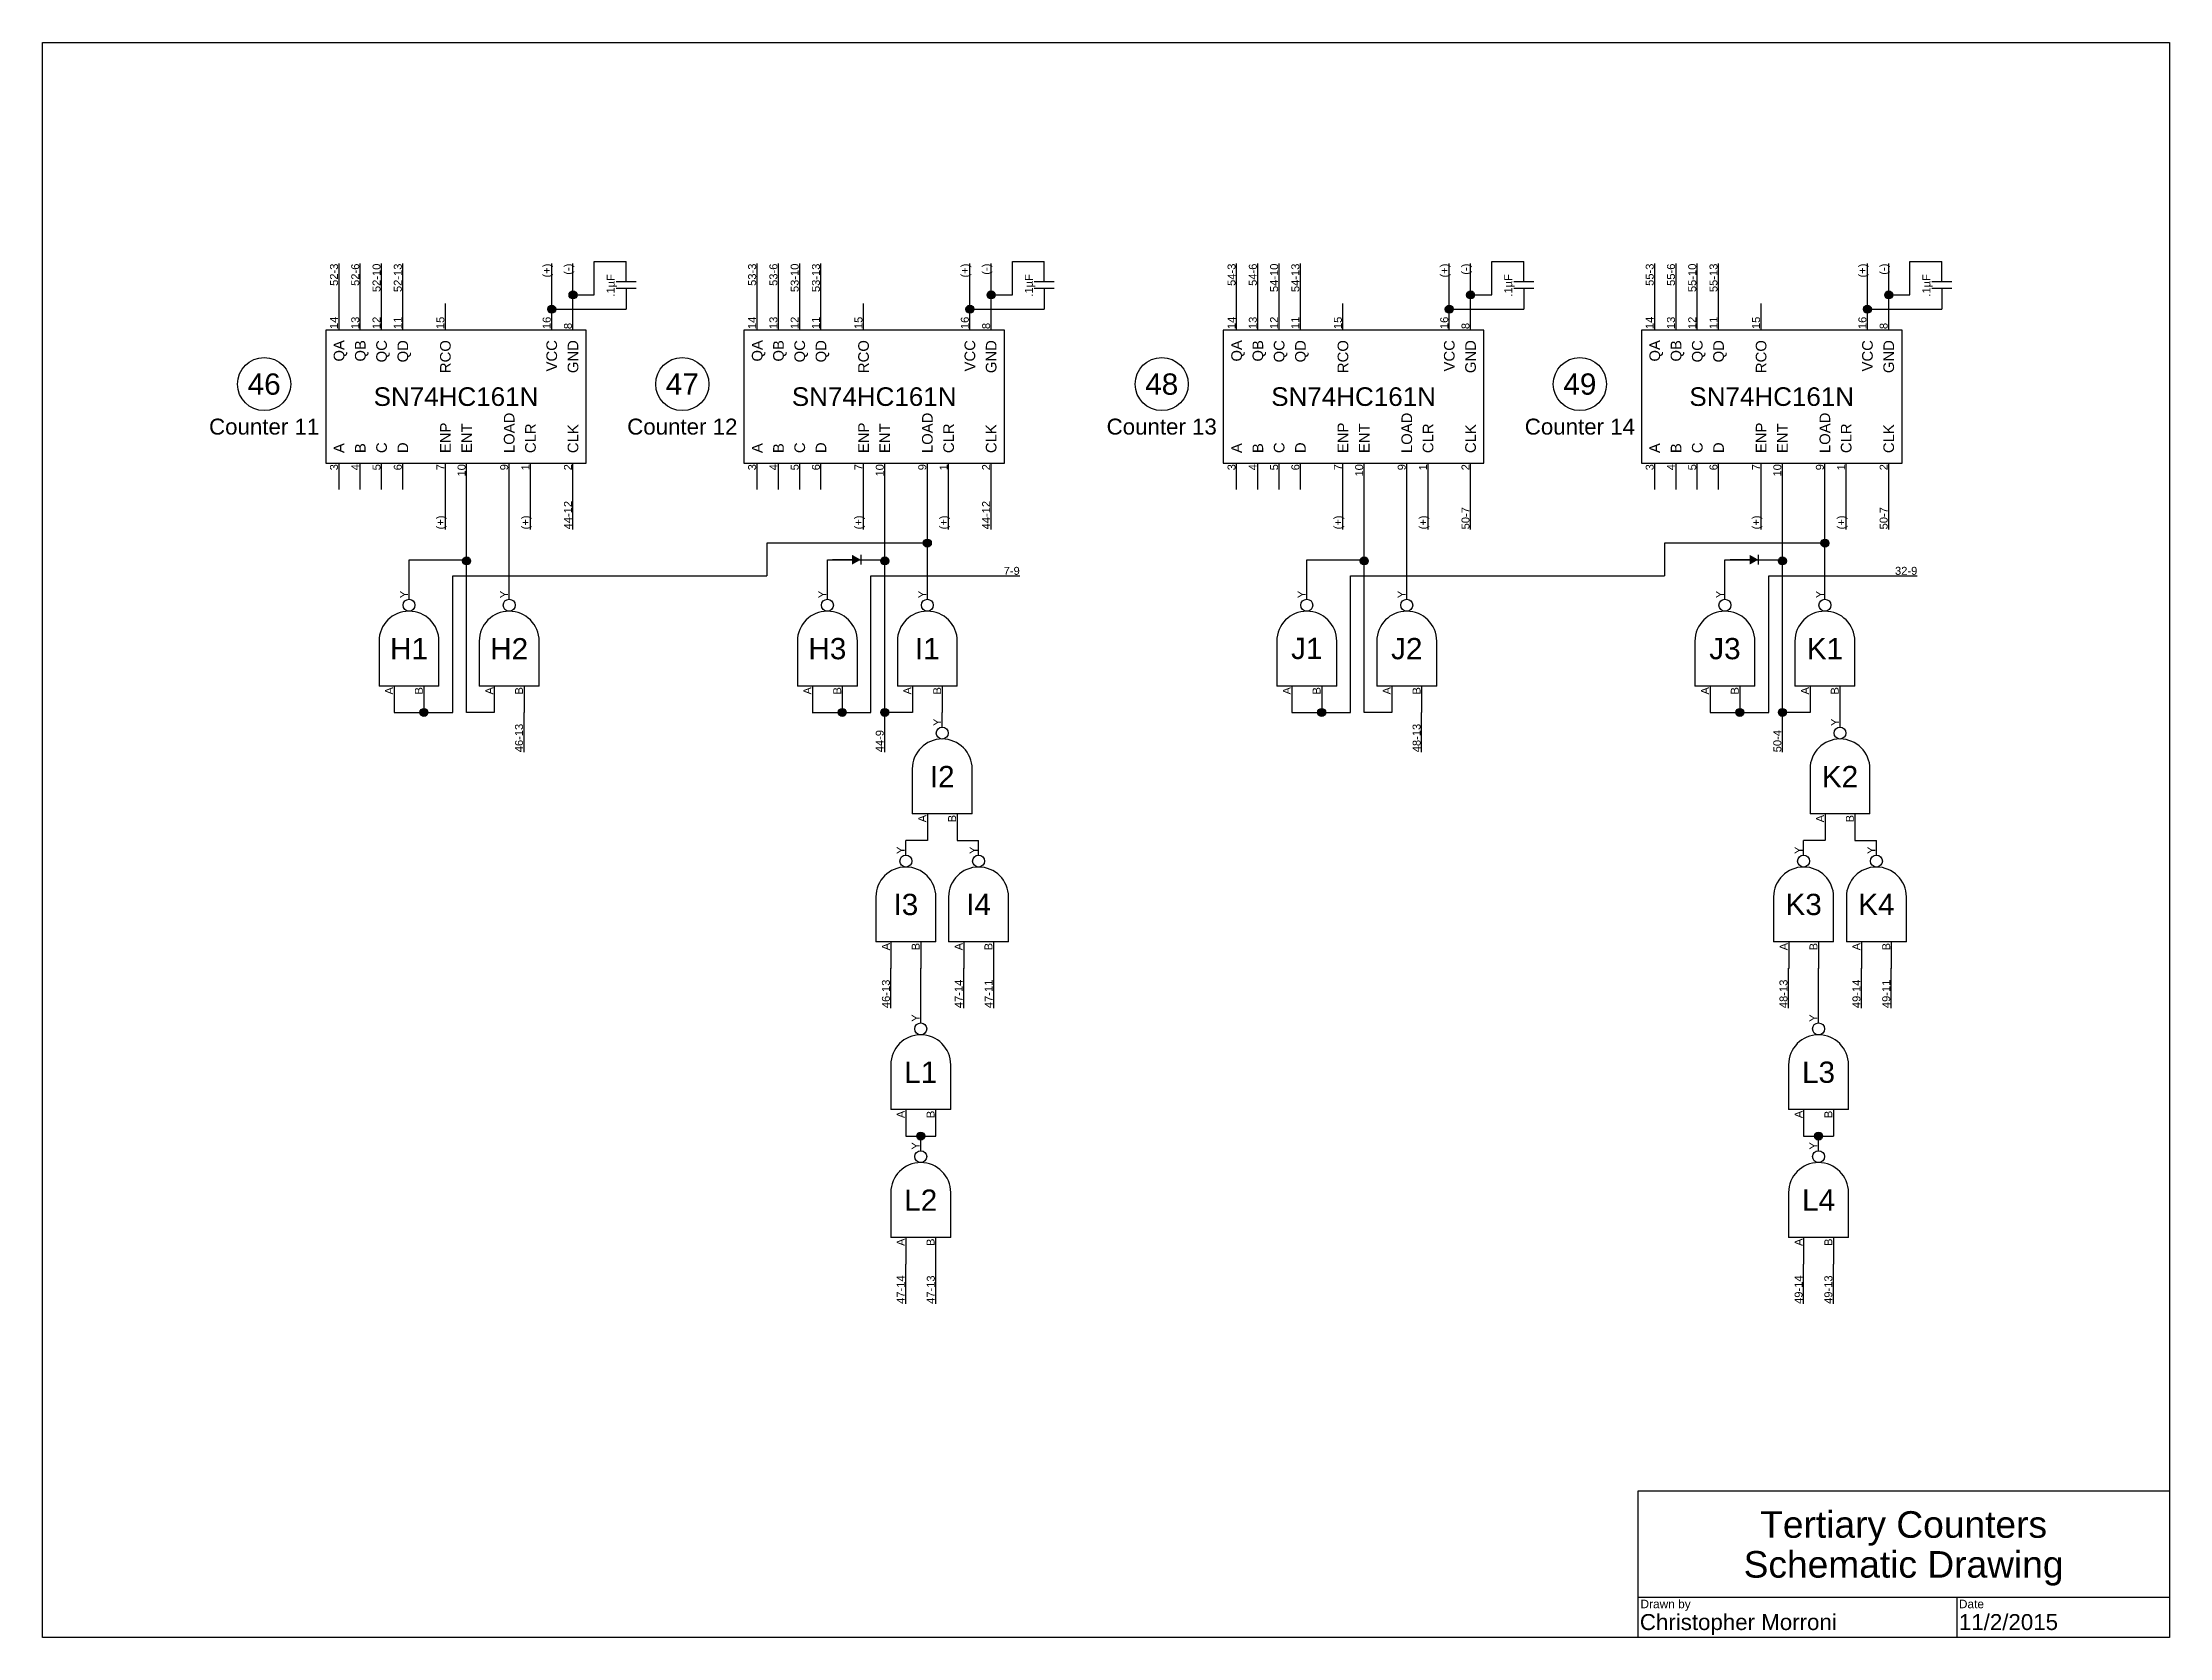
# Model space of a CAD drawing. Header units: inches. Extents: x 0 to 10, y 0 to 7.5.
import ezdxf
from ezdxf.enums import TextEntityAlignment as Align

# ---------------------------------------------------------------- set-up
doc = ezdxf.new("R2010")
doc.units = ezdxf.units.IN
doc.header["$MEASUREMENT"] = 0
doc.styles.get("Standard").update_dxf_attribs({"font": 'arial.ttf'})

# ---------------------------------------------------------------- blocks, each defined once
blk = doc.blocks.new('Title Block')
for p, q in [((0, 0), (0, 7.5)), ((0, 7.5), (10, 7.5)), ((10, 7.5), (10, 0)), ((10, 0.6875), (7.5, 0.6875)), ((7.5, 0.6875), (7.5, 0)), ((10, 0.1875), (7.5, 0.1875)), ((9, 0.1875), (9, 0)), ((10, 0), (0, 0))]:
    blk.add_line(p, q)
for s, p in [('Drawn by', (7.513, 0.1775)), ('Date', (9.01, 0.1775))]:
    blk.add_text(s, height=0.04).set_placement(p, align=Align.TOP_LEFT)
for tag, p in [('TITLELINE1', (8.75, 0.53125)), ('TITLELINE2', (8.75, 0.34375))]:
    blk.add_attdef(tag, text='', height=0.125).set_placement(p, align=Align.MIDDLE_CENTER)
for tag, p in [('DRAWNBY', (7.51, 0.11)), ('DATE', (9.01, 0.11))]:
    blk.add_attdef(tag, text='', height=0.075).set_placement(p, align=Align.TOP_LEFT)
blk = doc.blocks.new('SN74HC161N')
for p, q in [((-0.4375, 0.55), (-0.3125, 0.55)), ((0.3125, 0.55), (0.4375, 0.55)), ((-0.4375, 0.45), (-0.3125, 0.45)), ((0.3125, 0.45), (0.4375, 0.45)), ((-0.4375, 0.35), (-0.3125, 0.35)), ((0.3125, 0.35), (0.4375, 0.35)), ((-0.4375, 0.25), (-0.3125, 0.25)), ((0.3125, 0.25), (0.4375, 0.25)), ((-0.4375, 0.05), (-0.3125, 0.05)), ((0.3125, 0.05), (0.4375, 0.05)), ((-0.4375, -0.05), (-0.3125, -0.05)), ((-0.4375, -0.25), (-0.3125, -0.25)), ((-0.4375, -0.35), (-0.3125, -0.35)), ((0.3125, -0.45), (0.4375, -0.45)), ((-0.4375, -0.55), (-0.3125, -0.55)), ((0.3125, -0.55), (0.4375, -0.55))]:
    blk.add_line(p, q)
blk.add_lwpolyline([(0.3125, 0.6125), (-0.3125, 0.6125), (-0.3125, -0.6125), (0.3125, -0.6125)], close=True)
for s, p in [('3', (-0.3175, 0.555)), ('4', (-0.3175, 0.455)), ('5', (-0.3175, 0.355)), ('6', (-0.3175, 0.255)), ('7', (-0.3175, 0.055)), ('10', (-0.3175, -0.045)), ('9', (-0.3175, -0.245)), ('1', (-0.3175, -0.345)), ('2', (-0.3175, -0.545))]:
    blk.add_text(s, height=0.0375).set_placement(p, align=Align.RIGHT)
for s, p in [('A', (-0.265625, 0.55)), ('B', (-0.265625, 0.45)), ('C', (-0.265625, 0.35)), ('D', (-0.265625, 0.25)), ('ENP', (-0.265625, 0.05)), ('ENT', (-0.265625, -0.05)), ('LOAD', (-0.265625, -0.25)), ('CLR', (-0.265625, -0.35)), ('CLK', (-0.265625, -0.55))]:
    blk.add_text(s, height=0.05).set_placement(p, align=Align.MIDDLE_LEFT)
for s, p in [('QA', (0.265625, 0.55)), ('QB', (0.265625, 0.45)), ('QC', (0.265625, 0.35)), ('QD', (0.265625, 0.25)), ('RCO', (0.265625, 0.05)), ('VCC', (0.265625, -0.45)), ('GND', (0.265625, -0.55))]:
    blk.add_text(s, height=0.05).set_placement(p, align=Align.MIDDLE_RIGHT)
for s, p in [('14', (0.3175, 0.555)), ('13', (0.3175, 0.455)), ('12', (0.3175, 0.355)), ('11', (0.3175, 0.255)), ('15', (0.3175, 0.055)), ('16', (0.3175, -0.445)), ('8', (0.3175, -0.545))]:
    blk.add_text(s, height=0.0375).set_placement(p)
blk.add_text('SN74HC161N', height=0.0875, rotation=270).set_placement((0, 0), align=Align.MIDDLE_CENTER)
blk = doc.blocks.new('Device')
blk.add_circle((0, 0), 0.125)
for tag, height, p in [('NUMBER', 0.1, (0, 0)), ('LINE1', 0.075, (0, -0.2)), ('LINE2', 0.075, (0, -0.3)), ('LINE3', 0.075, (0, -0.4)), ('LINE4', 0.075, (0, -0.5))]:
    blk.add_attdef(tag, text='', height=height).set_placement(p, align=Align.MIDDLE)
blk = doc.blocks.new('Wire Label Right')
blk.add_line((0, 0), (0.1875, 0))
blk.add_attdef('FIRSTDESTINATION', text='', height=0.0375).set_placement((0.1875, 0.005), align=Align.RIGHT)
blk.add_attdef('SECONDDESTINATION', text='', height=0.0375).set_placement((0.1875, -0.005), align=Align.TOP_RIGHT)
blk = doc.blocks.new('Wire Label Left')
blk.add_line((-0.1875, 0), (0, 0))
blk.add_attdef('FIRSTDESTINATION', (-0.1875, 0.005), '', height=0.0375)
blk.add_attdef('SECONDDESTINATION', text='', height=0.0375).set_placement((-0.1875, -0.005), align=Align.TOP_LEFT)
blk = doc.blocks.new('NAND')
for p, q in [((0, -0.069), (0, 0)), ((-0.141, -0.266), (-0.141, -0.477)), ((0.141, -0.477), (0.141, -0.266)), ((0.141, -0.477), (-0.141, -0.477)), ((-0.07, -0.477), (-0.07, -0.602)), ((0.07, -0.477), (0.07, -0.602))]:
    blk.add_line(p, q)
blk.add_circle((0, -0.097), 0.0281)
blk.add_arc((0, -0.266), 0.141, 0, 180)
blk.add_text('Y', height=0.0375, rotation=90).set_placement((-0.005, -0.064))
for s, p in [('A', (-0.075, -0.482)), ('B', (0.065, -0.482))]:
    blk.add_text(s, height=0.0375, rotation=90).set_placement(p, align=Align.RIGHT)
blk.add_attdef('LABEL', text='', height=0.1).set_placement((0, -0.301), align=Align.MIDDLE)
blk = doc.blocks.new('Junction')
h = blk.add_hatch(color=256)
h.dxf.hatch_style = 1
h.paths.add_polyline_path([(-0.01875, 0, 1), (0.01875, 0, 1)])
blk.add_circle((0, 0), 0.01875)
blk = doc.blocks.new('Capacitor')
for p, q in [((0.097, 0), (0, 0)), ((0.097, -0.047), (0.097, 0.047)), ((0.128, -0.047), (0.128, 0.047)), ((0.128, 0), (0.225, 0))]:
    blk.add_line(p, q)
blk.add_attdef('CAPACITANCE', text='', height=0.0375).set_placement((0.112, 0.054), align=Align.CENTER)
blk = doc.blocks.new('Diode')
h = blk.add_hatch(color=256)
h.dxf.hatch_style = 1
h.paths.add_polyline_path([(0.133, 0), (0.092, 0.023), (0.092, -0.023)])
for p, q in [((0.092, 0), (0, 0)), ((0.133, 0.023), (0.133, -0.023)), ((0.133, 0), (0.225, 0))]:
    blk.add_line(p, q)

msp = doc.modelspace()

# ---------------------------------------------------------------- linework, layer by layer
for p, q in [((2.594, 6.313), (2.594, 6.471)), ((2.594, 6.471), (2.744, 6.471)), ((4.56, 6.313), (4.56, 6.471)), ((4.56, 6.471), (4.71, 6.471)), ((6.814, 6.313), (6.814, 6.471)), ((6.814, 6.471), (6.964, 6.471)), ((8.78, 6.313), (8.78, 6.471)), ((8.78, 6.471), (8.93, 6.471)), ((2.494, 6.313), (2.594, 6.313)), ((4.46, 6.313), (4.56, 6.313)), ((6.714, 6.313), (6.814, 6.313)), ((8.68, 6.313), (8.78, 6.313)), ((2.394, 6.246), (2.744, 6.246)), ((4.36, 6.246), (4.71, 6.246)), ((6.614, 6.246), (6.964, 6.246)), ((8.58, 6.246), (8.93, 6.246)), ((1.994, 4.35), (1.994, 5.398)), ((2.194, 4.951), (2.194, 5.398)), ((3.96, 4.35), (3.96, 5.398)), ((4.16, 4.951), (4.16, 5.398)), ((6.214, 4.35), (6.214, 5.398)), ((6.414, 4.951), (6.414, 5.398)), ((8.18, 4.35), (8.18, 5.398)), ((8.38, 4.951), (8.38, 5.398)), ((4.16, 5.146), (3.406, 5.146)), ((3.406, 5.146), (3.406, 4.992)), ((8.38, 5.146), (7.626, 5.146)), ((7.626, 5.146), (7.626, 4.992)), ((1.723, 4.951), (1.723, 5.068)), ((1.723, 5.068), (1.994, 5.068)), ((3.69, 4.951), (3.69, 5.068)), ((3.69, 5.068), (3.96, 5.068)), ((5.944, 4.951), (5.944, 5.068)), ((5.944, 5.068), (6.214, 5.068)), ((7.91, 4.951), (7.91, 5.068)), ((7.91, 5.068), (8.18, 5.068)), ((1.929, 4.35), (1.929, 4.992)), ((1.929, 4.992), (3.406, 4.992)), ((3.895, 4.35), (3.895, 4.992)), ((3.895, 4.992), (4.407, 4.992)), ((6.149, 4.35), (6.149, 4.992)), ((6.149, 4.992), (7.626, 4.992)), ((8.116, 4.35), (8.116, 4.992)), ((8.116, 4.992), (8.627, 4.992)), ((1.653, 4.35), (1.929, 4.35)), ((2.123, 4.35), (1.994, 4.35)), ((3.619, 4.35), (3.895, 4.35)), ((4.09, 4.35), (3.96, 4.35)), ((5.873, 4.35), (6.149, 4.35)), ((6.344, 4.35), (6.214, 4.35)), ((7.84, 4.35), (8.116, 4.35)), ((8.31, 4.35), (8.18, 4.35)), ((4.16, 3.748), (4.059, 3.748)), ((4.301, 3.748), (4.401, 3.748)), ((8.38, 3.748), (8.28, 3.748)), ((8.521, 3.748), (8.622, 3.748)), ((4.129, 2.959), (4.129, 3.147)), ((8.35, 2.959), (8.35, 3.147)), ((4.059, 2.358), (4.2, 2.358)), ((8.28, 2.358), (8.42, 2.358))]:
    msp.add_line(p, q)

# ---------------------------------------------------------------- block references
for name, p, values in [('Title Block', (0, 0), {'DRAWNBY': 'Christopher Morroni', 'TITLELINE2': 'Schematic Drawing', 'TITLELINE1': 'Tertiary Counters', 'DATE': '11/2/2015'}), ('Device', (1.042, 5.894), {'NUMBER': '46', 'LINE1': 'Counter 11'}), ('Device', (3.008, 5.894), {'NUMBER': '47', 'LINE1': 'Counter 12'}), ('Device', (5.262, 5.894), {'NUMBER': '48', 'LINE1': 'Counter 13'}), ('Device', (7.228, 5.894), {'NUMBER': '49', 'LINE1': 'Counter 14'}), ('Wire Label Right', (4.407, 4.992), {'FIRSTDESTINATION': '7-9'}), ('Wire Label Right', (8.627, 4.992), {'FIRSTDESTINATION': '32-9'}), ('NAND', (1.723, 4.951), {'LABEL': 'H1'}), ('NAND', (2.194, 4.951), {'LABEL': 'H2'}), ('NAND', (3.69, 4.951), {'LABEL': 'H3'}), ('NAND', (4.16, 4.951), {'LABEL': 'I1'}), ('NAND', (5.944, 4.951), {'LABEL': 'J1'}), ('NAND', (6.414, 4.951), {'LABEL': 'J2'}), ('NAND', (7.91, 4.951), {'LABEL': 'J3'}), ('NAND', (8.38, 4.951), {'LABEL': 'K1'}), ('NAND', (4.23, 4.35), {'LABEL': 'I2'}), ('NAND', (8.451, 4.35), {'LABEL': 'K2'}), ('NAND', (4.059, 3.748), {'LABEL': 'I3'}), ('NAND', (4.401, 3.748), {'LABEL': 'I4'}), ('NAND', (8.28, 3.748), {'LABEL': 'K3'}), ('NAND', (8.622, 3.748), {'LABEL': 'K4'}), ('NAND', (4.129, 2.959), {'LABEL': 'L1'}), ('NAND', (8.35, 2.959), {'LABEL': 'L3'}), ('NAND', (4.129, 2.358), {'LABEL': 'L2'}), ('NAND', (8.35, 2.358), {'LABEL': 'L4'})]:
    msp.add_blockref(name, p).add_auto_attribs(values)
at = {"rotation": 90}
for name, p, values in [('Wire Label Right', (1.394, 6.273), {'FIRSTDESTINATION': '52-3'}), ('Wire Label Right', (1.494, 6.273), {'FIRSTDESTINATION': '52-6'}), ('Wire Label Right', (1.594, 6.273), {'FIRSTDESTINATION': '52-10'}), ('Wire Label Right', (1.694, 6.273), {'FIRSTDESTINATION': '52-13'}), ('Wire Label Right', (2.394, 6.273), {'FIRSTDESTINATION': '(+)'}), ('Wire Label Right', (2.494, 6.273), {'FIRSTDESTINATION': '(-)'}), ('Capacitor', (2.744, 6.246), {'CAPACITANCE': '.1µF'}), ('Wire Label Right', (3.36, 6.273), {'FIRSTDESTINATION': '53-3'}), ('Wire Label Right', (3.46, 6.273), {'FIRSTDESTINATION': '53-6'}), ('Wire Label Right', (3.56, 6.273), {'FIRSTDESTINATION': '53-10'}), ('Wire Label Right', (3.66, 6.273), {'FIRSTDESTINATION': '53-13'}), ('Wire Label Right', (4.36, 6.273), {'FIRSTDESTINATION': '(+)'}), ('Wire Label Right', (4.46, 6.273), {'FIRSTDESTINATION': '(-)'}), ('Capacitor', (4.71, 6.246), {'CAPACITANCE': '.1µF'}), ('Wire Label Right', (5.614, 6.273), {'FIRSTDESTINATION': '54-3'}), ('Wire Label Right', (5.714, 6.273), {'FIRSTDESTINATION': '54-6'}), ('Wire Label Right', (5.814, 6.273), {'FIRSTDESTINATION': '54-10'}), ('Wire Label Right', (5.914, 6.273), {'FIRSTDESTINATION': '54-13'}), ('Wire Label Right', (6.614, 6.273), {'FIRSTDESTINATION': '(+)'}), ('Wire Label Right', (6.714, 6.273), {'FIRSTDESTINATION': '(-)'}), ('Capacitor', (6.964, 6.246), {'CAPACITANCE': '.1µF'}), ('Wire Label Right', (7.58, 6.273), {'FIRSTDESTINATION': '55-3'}), ('Wire Label Right', (7.68, 6.273), {'FIRSTDESTINATION': '55-6'}), ('Wire Label Right', (7.78, 6.273), {'FIRSTDESTINATION': '55-10'}), ('Wire Label Right', (7.88, 6.273), {'FIRSTDESTINATION': '55-13'}), ('Wire Label Right', (8.58, 6.273), {'FIRSTDESTINATION': '(+)'}), ('Wire Label Right', (8.68, 6.273), {'FIRSTDESTINATION': '(-)'}), ('Capacitor', (8.93, 6.246), {'CAPACITANCE': '.1µF'}), ('Wire Label Left', (1.894, 5.398), {'FIRSTDESTINATION': '(+)'}), ('Wire Label Left', (2.294, 5.398), {'FIRSTDESTINATION': '(+)'}), ('Wire Label Left', (2.494, 5.398), {'FIRSTDESTINATION': '44-12'}), ('Wire Label Left', (3.86, 5.398), {'FIRSTDESTINATION': '(+)'}), ('Wire Label Left', (4.26, 5.398), {'FIRSTDESTINATION': '(+)'}), ('Wire Label Left', (4.46, 5.398), {'FIRSTDESTINATION': '44-12'}), ('Wire Label Left', (6.114, 5.398), {'FIRSTDESTINATION': '(+)'}), ('Wire Label Left', (6.514, 5.398), {'FIRSTDESTINATION': '(+)'}), ('Wire Label Left', (6.714, 5.398), {'FIRSTDESTINATION': '50-7'}), ('Wire Label Left', (8.08, 5.398), {'FIRSTDESTINATION': '(+)'}), ('Wire Label Left', (8.48, 5.398), {'FIRSTDESTINATION': '(+)'}), ('Wire Label Left', (8.68, 5.398), {'FIRSTDESTINATION': '50-7'}), ('Wire Label Left', (2.264, 4.35), {'FIRSTDESTINATION': '46-13'}), ('Wire Label Left', (3.96, 4.35), {'FIRSTDESTINATION': '44-9'}), ('Wire Label Left', (6.484, 4.35), {'FIRSTDESTINATION': '48-13'}), ('Wire Label Left', (8.18, 4.35), {'FIRSTDESTINATION': '50-4'}), ('Wire Label Left', (3.989, 3.147), {'FIRSTDESTINATION': '46-13'}), ('Wire Label Left', (4.331, 3.147), {'FIRSTDESTINATION': '47-14'}), ('Wire Label Left', (4.472, 3.147), {'FIRSTDESTINATION': '47-11'}), ('Wire Label Left', (8.209, 3.147), {'FIRSTDESTINATION': '48-13'}), ('Wire Label Left', (8.552, 3.147), {'FIRSTDESTINATION': '49-14'}), ('Wire Label Left', (8.692, 3.147), {'FIRSTDESTINATION': '49-11'}), ('Wire Label Left', (4.059, 1.756), {'FIRSTDESTINATION': '47-14'}), ('Wire Label Left', (4.2, 1.756), {'FIRSTDESTINATION': '47-13'}), ('Wire Label Left', (8.28, 1.756), {'FIRSTDESTINATION': '49-14'}), ('Wire Label Left', (8.42, 1.756), {'FIRSTDESTINATION': '49-13'})]:
    msp.add_blockref(name, p, dxfattribs=at).add_auto_attribs(values)
for name, p in [('Junction', (2.494, 6.313)), ('Junction', (4.46, 6.313)), ('Junction', (6.714, 6.313)), ('Junction', (8.68, 6.313)), ('Junction', (2.394, 6.246)), ('Junction', (4.36, 6.246)), ('Junction', (6.614, 6.246)), ('Junction', (8.58, 6.246)), ('Junction', (4.16, 5.146)), ('Junction', (8.38, 5.146)), ('Junction', (1.994, 5.062)), ('Diode', (3.714, 5.068)), ('Junction', (3.96, 5.062)), ('Junction', (6.214, 5.062)), ('Diode', (7.934, 5.068)), ('Junction', (8.18, 5.062)), ('Junction', (1.793, 4.35)), ('Junction', (3.76, 4.35)), ('Junction', (3.96, 4.35)), ('Junction', (6.014, 4.35)), ('Junction', (7.98, 4.35)), ('Junction', (8.18, 4.35)), ('Junction', (4.129, 2.358)), ('Junction', (8.35, 2.358))]:
    msp.add_blockref(name, p)
for p in [(1.944, 5.835), (3.91, 5.835), (6.164, 5.835), (8.13, 5.835)]:
    msp.add_blockref('SN74HC161N', p, dxfattribs=at)

doc.saveas('drawing.dxf')
